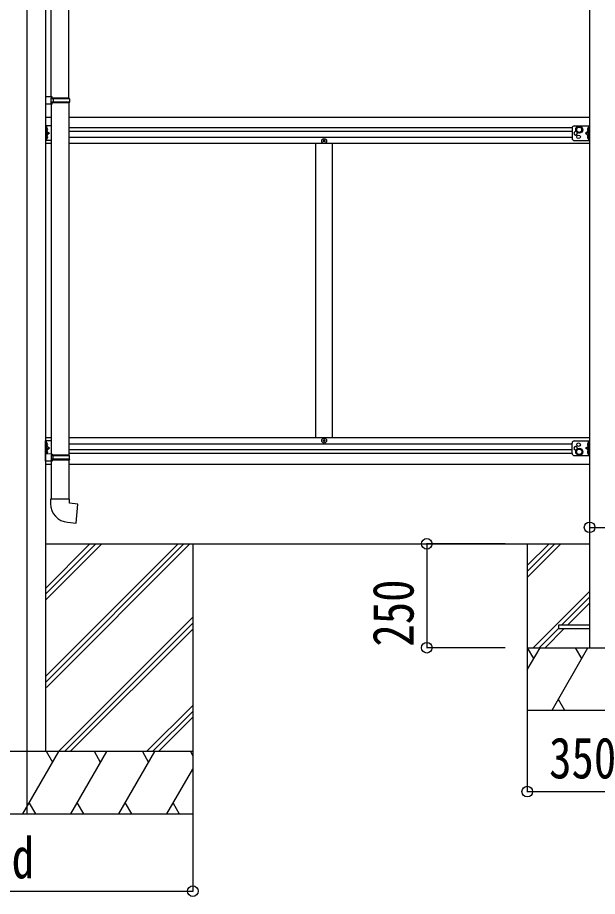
# Model space of a CAD drawing. Units: millimetres, scale not verified. Extents: x -12615 to 12615, y -8910 to 8910.
# Drawn here: x -985 to 411, y -5476 to -3361 of the extents above; entities that cross this region are included whole.
import ezdxf
from ezdxf.enums import TextEntityAlignment as Align

# ---------------------------------------------------------------- set-up
doc = ezdxf.new("R2010")
doc.units = ezdxf.units.MM
doc.header["$LTSCALE"] = 40
for name, color, linetype in [('0-3_YKK_12', 2, 'Continuous'), ('0-4_YKK_13', 4, 'Continuous'), ('0-5_YKK_A1', 4, 'Continuous'), ('0-6_YKK_D', 6, 'Continuous')]:
    doc.layers.add(name, color=color, linetype=linetype)
doc.styles.add('ＭＳ ゴシック', font='')
doc.styles.get('ＭＳ ゴシック').set_extended_font_data('MS Gothic')

msp = doc.modelspace()

# ---------------------------------------------------------------- linework, layer by layer
at = {"layer": '0-3_YKK_12'}
msp.add_line((-963.2, -2103.15), (-963.2, -5277.55), dxfattribs=at)
at = {"layer": '0-4_YKK_13'}
for p, q in [((-904, -3552.17), (-904, -2710.04)), ((-862, -3554.73), (-862, -2707.48)), ((-902, -3552.23), (-918, -3551.76)), ((-918, -3551.76), (-918, -3569.7)), ((-902, -3554.23), (-902, -3552.23)), ((-902, -3569.23), (-918, -3569.7)), ((-902, -3554.23), (-904, -3554.23)), ((-861, -3554.73), (-904, -3554.73)), ((-860, -3556.73), (-904, -3556.73)), ((-860, -3564.73), (-904, -3564.73)), ((-861, -3566.73), (-904, -3566.73)), ((-904, -3569.29), (-904, -4411.43)), ((-902, -3569.23), (-902, -3567.23)), ((-899.52, -3556.73), (-899.1, -3554.73)), ((-862, -3566.73), (-862, -4413.98)), ((-860, -3556.73), (-861, -3554.73)), ((-860, -3564.73), (-861, -3566.73)), ((-860, -3556.73), (-860, -3564.73)), ((-918, -3622.05), (-918, -3657.05)), ((-904, -3622.05), (-918, -3622.05)), ((-915.5, -3622.05), (-915.5, -3657.05)), ((-915, -3626.55), (-915.5, -3626.64)), ((-915, -3626.55), (-914.2, -3626.69)), ((-915, -3634.55), (-914.2, -3634.41)), ((349.8, -3627.05), (349.8, -3652.05)), ((354.8, -3622.05), (391.8, -3622.05)), ((388.8, -3626.55), (388, -3626.69)), ((388.8, -3634.55), (388, -3634.41)), ((388.8, -3626.55), (389.3, -3626.64)), ((389.3, -3622.05), (389.3, -3657.05)), ((391.8, -3622.05), (391.8, -3657.05)), ((-904, -3657.05), (-918, -3657.05)), ((-915.5, -3639.55), (-908.5, -3639.55)), ((-915, -3644.55), (-915.5, -3644.64)), ((-915, -3644.55), (-914.2, -3644.69)), ((-915, -3652.55), (-914.2, -3652.41)), ((-248.7, -3658.55), (-249.7, -3658.55)), ((354.8, -3657.05), (391.8, -3657.05)), ((389.3, -3639.55), (382.3, -3639.55)), ((388.8, -3644.55), (388, -3644.69)), ((388.8, -3652.55), (388, -3652.41)), ((388.8, -3644.55), (389.3, -3644.64)), ((-918, -4415.05), (-918, -4380.05)), ((-904, -4380.05), (-918, -4380.05)), ((-915.5, -4411.09), (-915.5, -4380.05)), ((-915, -4392.55), (-915.5, -4392.47)), ((-915.5, -4397.55), (-908.5, -4397.55)), ((-915, -4384.55), (-914.2, -4384.69)), ((-915, -4392.55), (-914.2, -4392.41)), ((-248.7, -4378.55), (-249.7, -4378.55)), ((349.8, -4410.05), (349.8, -4385.05)), ((354.8, -4380.05), (391.8, -4380.05)), ((389.3, -4397.55), (382.3, -4397.55)), ((388.8, -4384.55), (388, -4384.69)), ((388.8, -4392.55), (388, -4392.41)), ((388.8, -4392.55), (389.3, -4392.47)), ((389.3, -4415.05), (389.3, -4380.05)), ((391.8, -4415.05), (391.8, -4380.05)), ((-902, -4411.48), (-918, -4411.01)), ((-918, -4428.96), (-918, -4411.01)), ((-915, -4410.55), (-915.5, -4410.47)), ((-915, -4402.55), (-914.2, -4402.69)), ((-915, -4410.55), (-914.2, -4410.41)), ((-861, -4413.98), (-904, -4413.98)), ((-860, -4415.98), (-904, -4415.98)), ((-902, -4411.48), (-902, -4413.48)), ((-860, -4415.98), (-861, -4413.98)), ((-860, -4423.98), (-860, -4415.98)), ((354.8, -4415.05), (391.8, -4415.05)), ((388.8, -4402.55), (388, -4402.69)), ((388.8, -4410.55), (388, -4410.41)), ((388.8, -4410.55), (389.3, -4410.47)), ((-902, -4428.48), (-918, -4428.96)), ((-860, -4423.98), (-904, -4423.98)), ((-861, -4425.98), (-904, -4425.98)), ((-902, -4426.48), (-904, -4426.48)), ((-904, -4428.54), (-904, -4519.98)), ((-902, -4426.48), (-902, -4428.48)), ((-899.52, -4423.98), (-899.1, -4425.98)), ((-862, -4425.98), (-862, -4519.98)), ((-860, -4423.98), (-861, -4425.98)), ((-860, -4519.98), (-906, -4519.98)), ((-906, -4519.98), (-906, -4530.9)), ((-860, -4529.98), (-860, -4519.98)), ((391.8, -4823.55), (316.8, -4823.55))]:
    msp.add_line(p, q, dxfattribs=at)
for points in [[(-902, -3567.23), (-904, -3567.23), (-904, -3554.23)], [(-899.52, -3556.73), (-899.52, -3564.73), (-899.1, -3566.73)], [(-915.89, -3630.55), (-915.25, -3629.37), (-913.02, -3628.25)], [(-915.89, -3630.55), (-915.25, -3631.74), (-913.02, -3632.85)], [(-915, -3626.55), (-915, -3634.55), (-915.5, -3634.47), (-915.5, -3626.64)], [(-915.5, -3634.55), (-908.5, -3639.55), (-915.5, -3644.55)], [(389.3, -3634.55), (382.3, -3639.55), (389.3, -3644.55)], [(389.68, -3630.55), (389.05, -3629.37), (386.82, -3628.25)], [(389.68, -3630.55), (389.05, -3631.74), (386.82, -3632.85)], [(388.8, -3626.55), (388.8, -3634.55), (389.3, -3634.47), (389.3, -3626.64)], [(-915.89, -3648.55), (-915.25, -3647.37), (-913.02, -3646.25)], [(-915.89, -3648.55), (-915.25, -3649.74), (-913.02, -3650.85)], [(-915, -3644.55), (-915, -3652.55), (-915.5, -3652.47), (-915.5, -3644.64)], [(-249.7, -3658.55), (-249.7, -3657.55), (-248.7, -3657.55)], [(-247.7, -3656.55), (-247.7, -3655.55), (-246.7, -3655.55), (-246.7, -3656.55)], [(-245.7, -3657.55), (-244.7, -3657.55), (-244.7, -3658.55), (-245.7, -3658.55)], [(389.68, -3648.55), (389.05, -3647.37), (386.82, -3646.25)], [(389.68, -3648.55), (389.05, -3649.74), (386.82, -3650.85)], [(388.8, -3644.55), (388.8, -3652.55), (389.3, -3652.47), (389.3, -3644.64)], [(-246.7, -3659.55), (-246.7, -3660.55), (-247.7, -3660.55), (-247.7, -3659.55)], [(-246.7, -4377.55), (-246.7, -4376.55), (-247.7, -4376.55), (-247.7, -4377.55)], [(-915.89, -4388.55), (-915.25, -4387.37), (-913.02, -4386.25)], [(-915.89, -4388.55), (-915.25, -4389.74), (-913.02, -4390.85)], [(-915, -4392.55), (-915, -4384.55), (-915.5, -4384.64), (-915.5, -4392.47)], [(-915.5, -4402.55), (-908.5, -4397.55), (-915.5, -4392.55)], [(-249.7, -4378.55), (-249.7, -4379.55), (-248.7, -4379.55)], [(-247.7, -4380.55), (-247.7, -4381.55), (-246.7, -4381.55), (-246.7, -4380.55)], [(-245.7, -4379.55), (-244.7, -4379.55), (-244.7, -4378.55), (-245.7, -4378.55)], [(389.3, -4402.55), (382.3, -4397.55), (389.3, -4392.55)], [(389.68, -4388.55), (389.05, -4387.37), (386.82, -4386.25)], [(389.68, -4388.55), (389.05, -4389.74), (386.82, -4390.85)], [(388.8, -4392.55), (388.8, -4384.55), (389.3, -4384.64), (389.3, -4392.47)], [(-915.89, -4406.55), (-915.25, -4405.37), (-913.02, -4404.25)], [(-915.89, -4406.55), (-915.25, -4407.74), (-913.02, -4408.85)], [(-915, -4410.55), (-915, -4402.55), (-915.5, -4402.64), (-915.5, -4410.47)], [(-902, -4413.48), (-904, -4413.48), (-904, -4426.48)], [(-899.52, -4423.98), (-899.52, -4415.98), (-899.1, -4413.98)], [(389.68, -4406.55), (389.05, -4405.37), (386.82, -4404.25)], [(389.68, -4406.55), (389.05, -4407.74), (386.82, -4408.85)], [(388.8, -4410.55), (388.8, -4402.55), (389.3, -4402.64), (389.3, -4410.47)], [(-864.92, -4575.73), (-844.09, -4577.55), (-840.08, -4531.73), (-860, -4529.98)], [(316.8, -4823.55), (316.8, -4831.55), (391.8, -4831.55)]]:
    msp.add_lwpolyline(points, dxfattribs=at)
for points in [[(366.8, -3638.56), (373.3, -3634.81), (373.3, -3627.3), (366.8, -3623.55), (360.3, -3627.3), (360.3, -3634.81)], [(366.8, -4398.55), (373.3, -4402.3), (373.3, -4409.81), (366.8, -4413.56), (360.3, -4409.81), (360.3, -4402.3)]]:
    msp.add_lwpolyline(points, close=True, dxfattribs=at)
for centre, radius in [((366.8, -3631.05), 8.5), ((366.8, -3631.05), 7.5), ((366.8, -3631.05), 6.5), ((-247.2, -3658.05), 5.9), ((365.3, -3648.05), 4.25), ((-247.2, -4379.05), 5.9), ((366.8, -4406.05), 8.5), ((366.8, -4406.05), 7.5), ((365.3, -4389.05), 4.25), ((366.8, -4406.05), 6.5)]:
    msp.add_circle(centre, radius, dxfattribs=at)
for centre, radius, start, end in [((-914.36, -3627.58), 0.9, 32.05588, 80), ((-914.36, -3633.53), 0.9, 280, 327.94412), ((-919.1, -3630.55), 6.5, 327.94412, 32.05588), ((354.8, -3627.05), 5, 90, 180), ((358.3, -3639.55), 4.25, 72.87654, 17.11996), ((392.9, -3630.55), 6.5, 147.94412, 212.05588), ((388.15, -3627.58), 0.9, 100, 147.94412), ((388.15, -3633.53), 0.9, 212.05588, 260), ((-914.36, -3645.58), 0.9, 32.05588, 80), ((-914.36, -3651.53), 0.9, 280, 327.94412), ((-919.1, -3648.55), 6.5, 327.94412, 32.05588), ((-248.7, -3656.55), 1, 270, 0), ((-248.7, -3659.55), 1, 0, 90), ((-245.7, -3656.55), 1, 180, 270), ((-245.7, -3659.55), 1, 90, 180), ((354.8, -3652.05), 5, 180, 270), ((392.9, -3648.55), 6.5, 147.94412, 212.05588), ((388.15, -3645.58), 0.9, 100, 147.94412), ((388.15, -3651.53), 0.9, 212.05588, 260), ((-248.7, -4377.55), 1, 270, 0), ((-245.7, -4377.55), 1, 180, 270), ((-914.36, -4385.58), 0.9, 32.05588, 80), ((-914.36, -4391.53), 0.9, 280, 327.94412), ((-919.1, -4388.55), 6.5, 327.94412, 32.05588), ((-248.7, -4380.55), 1, 0, 90), ((-245.7, -4380.55), 1, 90, 180), ((354.8, -4385.05), 5, 90, 180), ((358.3, -4397.55), 4.25, 342.88004, 287.12346), ((392.9, -4388.55), 6.5, 147.94412, 212.05588), ((388.15, -4385.58), 0.9, 100, 147.94412), ((388.15, -4391.53), 0.9, 212.05588, 260), ((-914.36, -4403.58), 0.9, 32.05588, 80), ((-914.36, -4409.53), 0.9, 280, 327.94412), ((-919.1, -4406.55), 6.5, 327.94412, 32.05588), ((354.8, -4410.05), 5, 180, 270), ((392.9, -4406.55), 6.5, 147.94412, 212.05588), ((388.15, -4403.58), 0.9, 100, 147.94412), ((388.15, -4409.53), 0.9, 212.05588, 260), ((-861, -4530.9), 45, 180, 265)]:
    msp.add_arc(centre, radius, start, end, dxfattribs=at)
at = {"layer": '0-5_YKK_A1'}
for p, q in [((-918, -2498.55), (-918, -5127.55)), ((391.8, -2514.55), (391.8, -4877.55)), ((-918, -3600.55), (-904, -3600.55)), ((-862, -3600.55), (391.8, -3600.55)), ((349.82, -3626.55), (-862, -3626.55)), ((349.8, -3635.55), (-862, -3635.55)), ((-862, -3649.05), (349.8, -3649.05)), ((-904, -3664.55), (-918, -3664.55)), ((391.8, -3664.55), (-862, -3664.55)), ((-267.2, -4372.55), (-267.2, -3664.55)), ((-227.2, -4372.55), (-227.2, -3664.55)), ((-904, -4372.55), (-918, -4372.55)), ((391.8, -4372.55), (-862, -4372.55)), ((349.8, -4388.05), (-862, -4388.05)), ((349.8, -4401.55), (-862, -4401.55)), ((349.82, -4410.55), (-862, -4410.55)), ((-904, -4436.55), (-918, -4436.55)), ((391.8, -4436.55), (-862, -4436.55)), ((-918.2, -4947.03), (-598.72, -4627.55)), ((-918.2, -4961.17), (-584.58, -4627.55)), ((-918.2, -4763.18), (-782.57, -4627.55)), ((-918.2, -4749.04), (-796.71, -4627.55)), ((-918.2, -4734.9), (-810.85, -4627.55)), ((-918, -4627.55), (391.8, -4627.55)), ((-915.94, -4973.05), (-570.44, -4627.55)), ((-563.4, -4627.55), (-563.4, -5277.55)), ((241.8, -4627.55), (241.8, -5027.55)), ((241.8, -4679.9), (294.15, -4627.55)), ((241.8, -4694.04), (308.29, -4627.55)), ((241.8, -4708.19), (322.43, -4627.55)), ((256.28, -4877.55), (391.8, -4742.03)), ((324.42, -4823.55), (391.8, -4756.17)), ((338.56, -4823.55), (391.8, -4770.32)), ((-886.59, -5127.55), (-563.4, -4804.36)), ((-872.45, -5127.55), (-563.4, -4818.51)), ((-858.31, -5127.55), (-563.4, -4832.65)), ((270.42, -4877.55), (316.8, -4831.17)), ((284.56, -4877.55), (330.56, -4831.55)), ((241.8, -4877.55), (591.8, -4877.55)), ((241.8, -4930.67), (272.47, -4877.55)), ((257.46, -4903.54), (242.46, -4877.55)), ((301.33, -5027.55), (387.94, -4877.55)), ((372.93, -4903.54), (357.93, -4877.55)), ((316.33, -5001.57), (331.33, -5027.55)), ((-674.46, -5127.55), (-563.4, -5016.49)), ((-660.32, -5127.55), (-563.4, -5030.64)), ((241.8, -5027.55), (591.8, -5027.55)), ((-646.18, -5127.55), (-563.4, -5044.78)), ((-563.4, -5127.55), (-1363.4, -5127.55)), ((-972.24, -5277.55), (-885.64, -5127.55)), ((-900.64, -5153.53), (-915.64, -5127.55)), ((-856.77, -5277.55), (-770.17, -5127.55)), ((-785.17, -5153.53), (-800.17, -5127.55)), ((-741.3, -5277.55), (-654.7, -5127.55)), ((-684.7, -5127.55), (-669.7, -5153.53)), ((-569.23, -5127.55), (-563.4, -5137.65)), ((-625.83, -5277.55), (-563.4, -5169.41)), ((-957.25, -5251.57), (-942.25, -5277.55)), ((-841.78, -5251.57), (-826.78, -5277.55)), ((-726.31, -5251.57), (-711.31, -5277.55)), ((-610.84, -5251.57), (-595.84, -5277.55)), ((-1363.4, -5277.55), (-563.4, -5277.55))]:
    msp.add_line(p, q, dxfattribs=at)
at = {"layer": '0-6_YKK_D'}
for p, q in [((391.8, -4548.61), (391.8, -4588.85)), ((188.8, -4627.55), (-1.17, -4627.55)), ((-0.17, -4627.55), (-0.17, -4877.55)), ((188.8, -4877.55), (-1.17, -4877.55)), ((241.8, -5028.55), (241.8, -5224.82)), ((241.8, -5223.82), (591.8, -5223.82)), ((-563.4, -5263.34), (-563.4, -5464.26)), ((-1363.4, -5463.26), (-563.4, -5463.26))]:
    msp.add_line(p, q, dxfattribs=at)
msp.add_lwpolyline([(391.8, -4587.85), (441.8, -4587.85), (655.2, -4587.85)], dxfattribs=at)
for centre in [(391.8, -4587.85), (-0.17, -4627.55), (-0.17, -4877.55), (241.8, -5223.82), (-563.4, -5463.26)]:
    msp.add_circle(centre, 12.75, dxfattribs=at)

# ---------------------------------------------------------------- texts
at = {"layer": '0-6_YKK_D', "style": 'ＭＳ ゴシック', "width": 0.8}
msp.add_text('250', height=98.97, rotation=90, dxfattribs=at).set_placement((-2.17, -4874.95), align=Align.BOTTOM_LEFT)
for s, p in [('350', (294.4, -5221.82)), ('d', (-999.4, -5461.96))]:
    msp.add_text(s, height=98.97, dxfattribs=at).set_placement(p, align=Align.BOTTOM_LEFT)

doc.saveas('drawing.dxf')
